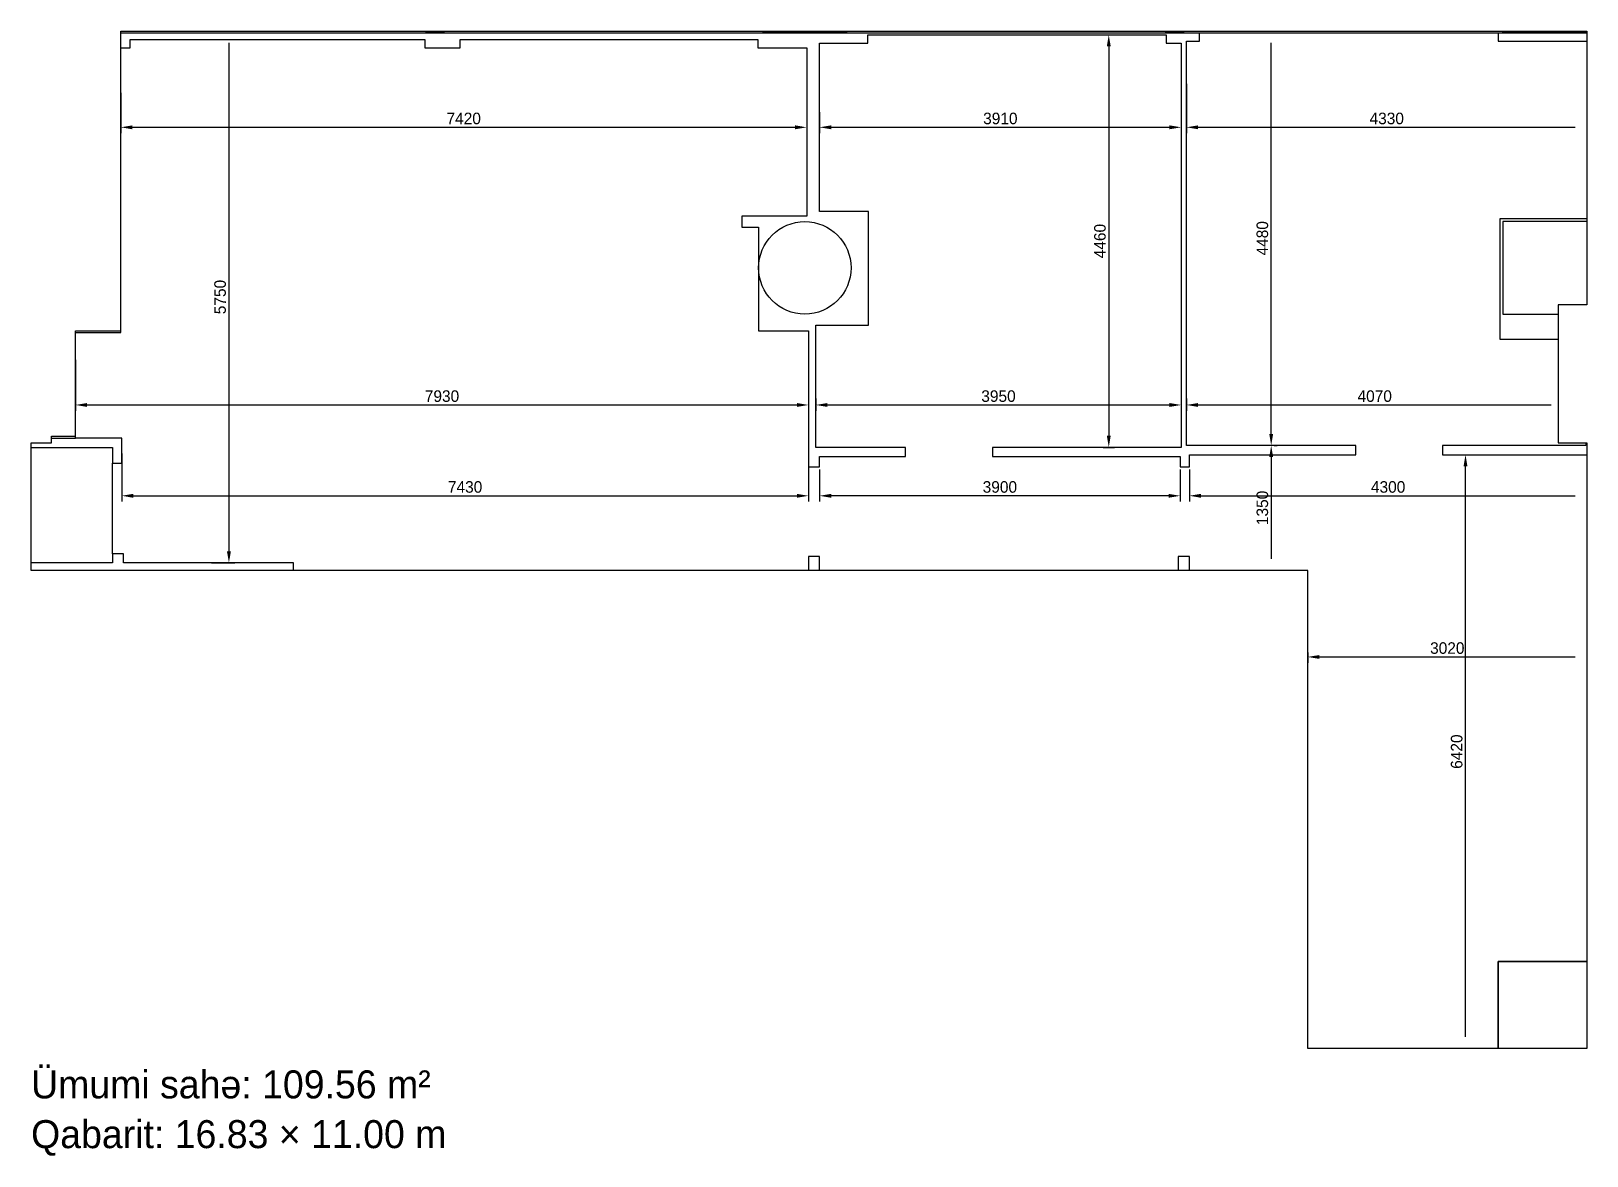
# Model space of a CAD drawing. Header units: millimetres. Extents: x 1367245 to 1384075, y -174711 to -162551.
import ezdxf

# ---------------------------------------------------------------- set-up
doc = ezdxf.new("R2010")
doc.units = ezdxf.units.MM
doc.layers.add('OFFICE_BOUNDARY', color=3, linetype='Continuous')
doc.layers.add('sutun1', color=7, linetype='Continuous')

msp = doc.modelspace()

# ---------------------------------------------------------------- linework, layer by layer
at = {"color": 18, "lineweight": -2, "true_color": 0x000000}
for p, q in [((1368215, -165791), (1368215, -162551)), ((1368215, -162551), (1384075, -162551)), ((1384075, -162551), (1384075, -165511)), ((1367725, -166931), (1367725, -165791)), ((1367725, -165791), (1368215, -165791)), ((1367245, -168381), (1367245, -167001)), ((1384075, -167001), (1384075, -173551)), ((1381055, -168381), (1367245, -168381)), ((1381055, -173551), (1381055, -168381)), ((1384075, -173551), (1381055, -173551))]:
    msp.add_line(p, q, dxfattribs=at)
at = {"color": 1, "lineweight": 30}
for p, q in [((1368215, -165811), (1368215, -162571)), ((1368215, -162571), (1384075, -162571)), ((1384075, -162571), (1384075, -165511)), ((1367725, -166951), (1367725, -165811)), ((1367725, -165811), (1368215, -165811)), ((1367465, -166951), (1367725, -166951)), ((1367245, -168381), (1367245, -167001)), ((1384075, -167001), (1384075, -173551)), ((1381055, -173551), (1381055, -168401))]:
    msp.add_line(p, q, dxfattribs=at)
at = {"color": 18, "lineweight": 30, "true_color": 0x000000}
for p, q in [((1368215, -165811), (1368215, -162571)), ((1368215, -162571), (1384075, -162571)), ((1384075, -162571), (1384075, -165511)), ((1367725, -166951), (1367725, -165811)), ((1367725, -165811), (1368215, -165811)), ((1367465, -166951), (1367725, -166951)), ((1367245, -168381), (1367245, -167001)), ((1384075, -167001), (1384075, -173551)), ((1381055, -173551), (1381055, -168401))]:
    msp.add_line(p, q, dxfattribs=at)
at = {"color": 0, "lineweight": -2}
for p, q in [((1369147, -162551), (1369448, -162551)), ((1380691, -162551), (1380723, -162551)), ((1384075, -163239), (1384075, -163654)), ((1384075, -167407), (1384075, -167638)), ((1384075, -169043), (1384075, -169380))]:
    msp.add_line(p, q, dxfattribs=at)
for p, q in [((1379885, -162661), (1379885, -162571)), ((1379885, -162571), (1383115, -162571)), ((1383115, -162571), (1383115, -162661)), ((1368215, -165811), (1368215, -162731)), ((1368215, -162731), (1368315, -162731)), ((1368315, -162731), (1368315, -162641)), ((1368315, -162641), (1371505, -162641)), ((1371505, -162641), (1371505, -162731)), ((1371505, -162731), (1371885, -162731)), ((1371885, -162731), (1371885, -162641)), ((1371885, -162641), (1375105, -162641)), ((1375105, -162641), (1375105, -162731)), ((1375105, -162731), (1375635, -162731)), ((1375635, -162731), (1375635, -164551)), ((1379745, -167031), (1379745, -162661)), ((1379745, -162661), (1379885, -162661)), ((1383115, -162661), (1384075, -162661)), ((1384075, -162661), (1384075, -164581)), ((1375635, -164551), (1374935, -164551)), ((1374935, -164551), (1374935, -164671)), ((1384075, -164581), (1383135, -164581)), ((1383135, -164581), (1383135, -165881)), ((1374935, -164671), (1375115, -164671)), ((1375115, -164671), (1375115, -165791)), ((1367725, -166951), (1367725, -165811)), ((1367725, -165811), (1368215, -165811)), ((1375115, -165791), (1375655, -165791)), ((1375655, -165791), (1375655, -167261)), ((1383135, -165881), (1383765, -165881)), ((1368225, -166951), (1367725, -166951)), ((1368225, -167221), (1368225, -166951)), ((1381575, -167031), (1379745, -167031)), ((1382515, -167031), (1382515, -167131)), ((1384065, -167031), (1382515, -167031)), ((1384065, -167001), (1384065, -167031)), ((1368125, -168201), (1368125, -167221)), ((1368125, -167221), (1368225, -167221)), ((1382515, -167131), (1384075, -167131)), ((1384075, -167131), (1384075, -172611)), ((1368245, -168201), (1368125, -168201)), ((1368245, -168301), (1368245, -168201)), ((1375775, -168231), (1375655, -168231)), ((1375655, -168231), (1375655, -168381)), ((1375775, -168381), (1375775, -168231)), ((1379775, -168231), (1379655, -168231)), ((1379655, -168231), (1379655, -168381)), ((1379775, -168231), (1379675, -168231)), ((1379775, -168381), (1379775, -168231)), ((1370085, -168301), (1368245, -168301)), ((1370085, -168381), (1370085, -168301)), ((1381055, -172171), (1381055, -168401)), ((1384075, -172611), (1383115, -172611)), ((1383115, -172611), (1383115, -173551)), ((1381055, -173551), (1381055, -173221))]:
    msp.add_line(p, q)
at = {"color": 0, "lineweight": -2, "transparency": 16777216}
for p, q in [((1369385, -162676), (1369385, -168176)), ((1378844, -162591), (1378965, -162591)), ((1378903, -162716), (1378903, -166926)), ((1380660, -166906), (1380660, -162676)), ((1368215, -163219), (1368215, -163654)), ((1375635, -163219), (1375635, -163654)), ((1379745, -163120), (1379745, -163654)), ((1379685, -163284), (1379685, -163654)), ((1375775, -163426), (1375775, -163654)), ((1368340, -163591), (1375510, -163591)), ((1375900, -163591), (1379560, -163591)), ((1379870, -163591), (1383950, -163591)), ((1367725, -166105), (1367725, -166655)), ((1375655, -166215), (1375655, -166655)), ((1367850, -166593), (1375530, -166593)), ((1375735, -166524), (1375735, -166655)), ((1375860, -166593), (1379560, -166593)), ((1379685, -166524), (1379685, -166655)), ((1379745, -166524), (1379745, -166655)), ((1379870, -166593), (1383690, -166593)), ((1368225, -167117), (1368225, -167638)), ((1375655, -167117), (1375655, -167638)), ((1378844, -167051), (1378965, -167051)), ((1380691, -167031), (1380723, -167031)), ((1380691, -167031), (1380723, -167031)), ((1380660, -167156), (1380660, -168256)), ((1382762, -173426), (1382762, -167256)), ((1382793, -167131), (1382825, -167131)), ((1375775, -167292), (1375775, -167638)), ((1379675, -167292), (1379675, -167638)), ((1379775, -167292), (1379775, -167638)), ((1368350, -167575), (1375530, -167575)), ((1379550, -167575), (1375900, -167575)), ((1379900, -167575), (1383950, -167575)), ((1369196, -168301), (1369448, -168301)), ((1381055, -169268), (1381055, -169380)), ((1381180, -169317), (1383950, -169317))]:
    msp.add_line(p, q, dxfattribs=at)
for points in [[(1376705, -167051), (1375735, -167051), (1375735, -165731), (1376305, -165731), (1376305, -164501), (1375775, -164501), (1375775, -162681), (1376295, -162681), (1376295, -162591), (1379525, -162591), (1379525, -162681), (1379685, -162681), (1379685, -167051), (1377645, -167051)], [(1368125, -168201), (1368125, -168301), (1367245, -168301), (1367245, -167221), (1367245, -167051), (1368125, -167051), (1368125, -167221)], [(1375655, -167261), (1375775, -167261), (1375775, -167151), (1376705, -167151), (1376705, -167051)], [(1377645, -167051), (1377645, -167151), (1379675, -167151), (1379675, -167261)], [(1379775, -167131), (1381575, -167131), (1381575, -167031)], [(1379675, -167261), (1379775, -167261), (1379775, -167131)]]:
    msp.add_lwpolyline(points)
at = {"color": 0, "transparency": 16777216}
for points in [[(1378882, -162716), (1378924, -162716), (1378903, -162591)], [(1368340, -163570), (1368340, -163612), (1368215, -163591)], [(1375510, -163570), (1375510, -163612), (1375635, -163591)], [(1375900, -163570), (1375900, -163612), (1375775, -163591)], [(1379560, -163570), (1379560, -163612), (1379685, -163591)], [(1379870, -163570), (1379870, -163612), (1379745, -163591)], [(1367850, -166572), (1367850, -166614), (1367725, -166593)], [(1375530, -166572), (1375530, -166614), (1375655, -166593)], [(1375860, -166572), (1375860, -166614), (1375735, -166593)], [(1379560, -166572), (1379560, -166614), (1379685, -166593)], [(1379870, -166572), (1379870, -166614), (1379745, -166593)], [(1378882, -166926), (1378924, -166926), (1378903, -167051)], [(1380639, -166906), (1380681, -166906), (1380660, -167031)], [(1380639, -167156), (1380681, -167156), (1380660, -167031)], [(1382741, -167256), (1382783, -167256), (1382762, -167131)], [(1368350, -167554), (1368350, -167596), (1368225, -167575)], [(1375530, -167554), (1375530, -167596), (1375655, -167575)], [(1375900, -167554), (1375900, -167596), (1375775, -167575)], [(1379550, -167554), (1379550, -167596), (1379675, -167575)], [(1379900, -167554), (1379900, -167596), (1379775, -167575)], [(1369364, -168176), (1369406, -168176), (1369385, -168301)], [(1381180, -169297), (1381180, -169338), (1381055, -169317)]]:
    msp.add_solid(points, dxfattribs=at)
at = {"layer": 'OFFICE_BOUNDARY'}
msp.add_lwpolyline([(1384075, -165511), (1383765, -165511), (1383765, -167001), (1384075, -167001), (1384075, -173551), (1381055, -173551), (1381055, -168381), (1367245, -168381), (1367245, -167001), (1367465, -167001), (1367465, -166931), (1367725, -166931), (1367725, -165791), (1368215, -165791), (1368215, -162551), (1384075, -162551), (1384075, -162551), (1384075, -165511)], close=True, dxfattribs=at)
at = {"layer": 'sutun1'}
for p, q in [((1371515, -162551), (1371515, -162561)), ((1371515, -162561), (1371715, -162561)), ((1371715, -162561), (1371715, -162551)), ((1375165, -162561), (1375165, -162551)), ((1376065, -162561), (1375165, -162561)), ((1376065, -162551), (1376065, -162561)), ((1379515, -162551), (1379515, -162561)), ((1379515, -162561), (1379715, -162561)), ((1379715, -162561), (1379715, -162551)), ((1383165, -162561), (1383165, -162551)), ((1384065, -162561), (1383165, -162561)), ((1384065, -162551), (1384065, -162561)), ((1384075, -164611), (1383165, -164611)), ((1383165, -164611), (1383165, -165611)), ((1383165, -165611), (1383765, -165611)), ((1383115, -173551), (1383115, -172611)), ((1383115, -172611), (1384075, -172611))]:
    msp.add_line(p, q, dxfattribs=at)
msp.add_circle((1375615, -165111), 500, dxfattribs=at)

# ---------------------------------------------------------------- texts
for s, p in [('Ümumi sahə: 109.56 m²', (1367245, -174090)), ('Qabarit: 16.83 × 11.00 m', (1367245, -174628))]:
    msp.add_text(s, height=302.94).set_placement(p)
at = {"color": 0, "transparency": 16777216, "char_height": 125, "attachment_point": 5}
for s, insert in [('7420', (1371925, -163496)), ('3910', (1377730, -163496)), ('4330', (1381910, -163496)), ('7930', (1371690, -166498)), ('3950', (1377710, -166498)), ('4070', (1381780, -166498)), ('7430', (1371940, -167480)), ('3900', (1377725, -167480)), ('4300', (1381925, -167480)), ('3020', (1382565, -169222))]:
    msp.add_mtext(s, dxfattribs=dict(at, insert=insert))
at = {"color": 0, "transparency": 16777216, "char_height": 125, "attachment_point": 5, "rotation": 90}
for s, insert in [('4460', (1378808, -164821)), ('4480', (1380565, -164791)), ('5750', (1369290, -165426)), ('1350', (1380565, -167706)), ('6420', (1382667, -170341))]:
    msp.add_mtext(s, dxfattribs=dict(at, insert=insert))

doc.saveas('drawing.dxf')
